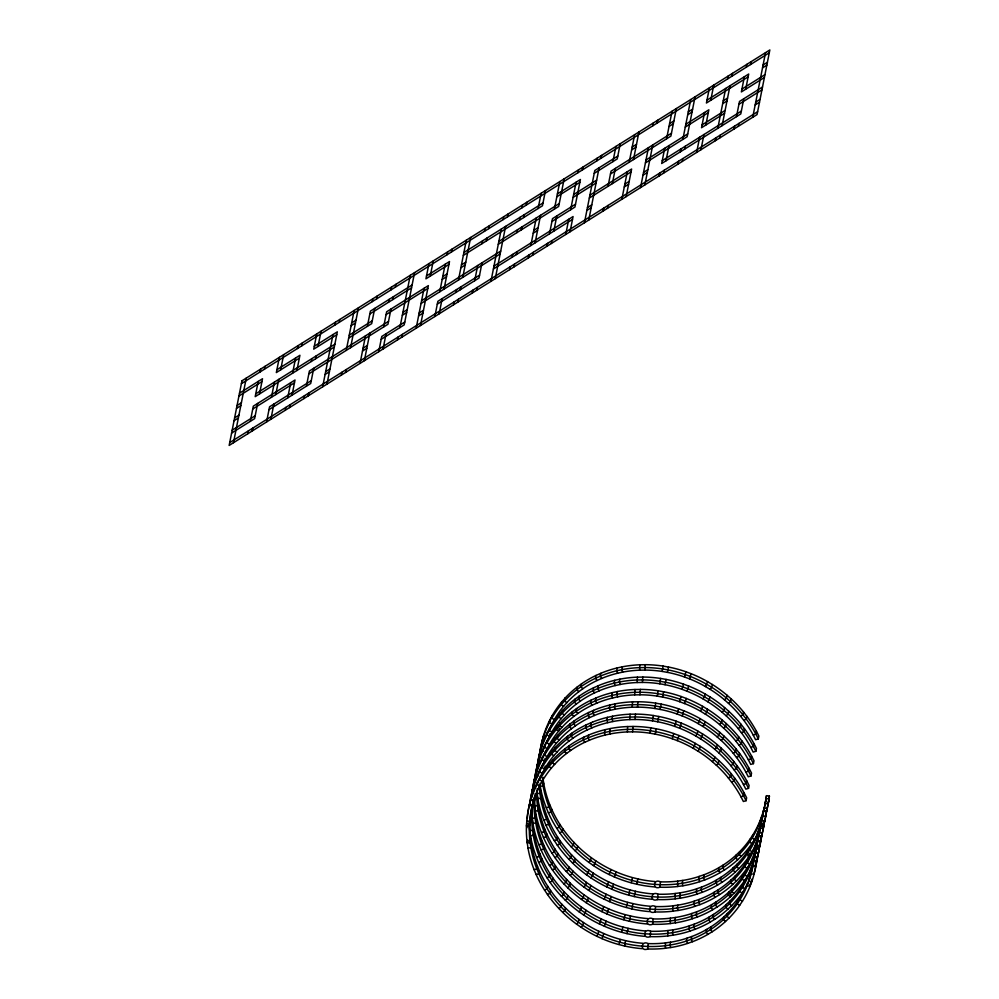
<?xml version="1.0" encoding="UTF-8"?>
<svg xmlns="http://www.w3.org/2000/svg" width="999" height="999" viewBox="0 0 999 999"><rect width="100%" height="100%" fill="white"/><g stroke="black" fill="none" stroke-linecap="round" stroke-linejoin="round"><path stroke-width="1.5" d="M751.985 881.118L749.587 887.412A129.383 110.077 11.2 0 1 742.494 901.11L738.611 906.867A121.628 103.484 11.2 0 1 729.145 918.006L725.087 921.877A114.848 97.715 11.2 0 1 712.499 931.567L706.605 935.126A108.816 92.582 11.2 0 1 692.519 941.707L685.277 944.167A105.357 89.635 11.2 0 1 671.49 947.414L664.385 948.388A104.545 88.948 11.2 0 1 647.727 948.988C639.76 952.172 641.071 939.759 648.214 943.605A101.661 86.488 11.2 0 0 664.422 943.031L671.303 942.082A102.435 87.15 11.2 0 0 684.715 938.935L691.758 936.525A105.919 90.122 11.2 0 0 705.469 930.131M747.102 885.102A129.383 110.077 11.2 0 1 744.942 888.76L741.058 894.505A121.628 103.484 11.2 0 1 731.593 905.656L727.534 909.527A114.848 97.715 11.2 0 1 714.947 919.217L709.053 922.776A108.816 92.582 11.2 0 1 694.967 929.345L687.712 931.817A105.357 89.635 11.2 0 1 673.938 935.052L666.832 936.038A104.545 88.948 11.2 0 1 650.174 936.625C642.207 939.822 643.506 927.409 650.661 931.255A101.661 86.488 11.2 0 0 666.87 930.668L673.751 929.719A102.435 87.15 11.2 0 0 687.15 926.585L694.205 924.175A105.919 90.122 11.2 0 0 707.916 917.781L713.636 914.322A111.938 95.242 11.2 0 0 725.911 904.869L729.869 901.098A118.694 100.986 11.2 0 0 739.098 890.221L742.894 884.615A126.486 107.617 11.2 0 0 749.824 871.215L752.172 865.072A133.292 113.399 11.2 0 0 755.968 850.137L756.693 845.092L759.615 845.491L758.878 850.636A136.351 116.009 11.2 0 1 755.694 863.785M749.55 872.751A129.383 110.077 11.2 0 1 747.377 876.41L743.506 882.154A121.628 103.484 11.2 0 1 734.04 893.293L729.982 897.177A114.848 97.715 11.2 0 1 717.394 906.855L711.5 910.426A108.816 92.582 11.2 0 1 697.414 916.995L690.159 919.467A105.357 89.635 11.2 0 1 676.385 922.701L669.28 923.675A104.545 88.948 11.2 0 1 652.622 924.275C644.655 927.459 645.953 915.059 653.109 918.905A101.661 86.488 11.2 0 0 669.318 918.318L676.198 917.369A102.435 87.15 11.2 0 0 689.597 914.222L696.653 911.825A105.919 90.122 11.2 0 0 710.351 905.419L716.083 901.96A111.938 95.242 11.2 0 0 728.358 892.519L732.317 888.735A118.694 100.986 11.2 0 0 741.545 877.871L745.329 872.264A126.486 107.617 11.2 0 0 752.272 858.865L754.62 852.721A133.292 113.399 11.2 0 0 758.416 837.786L759.14 832.729L762.062 833.141L761.325 838.273A136.351 116.009 11.2 0 1 758.79 849.287M699.1 899.475L698.538 902.322L699.862 904.644L692.607 907.117A105.357 89.635 11.2 0 1 678.821 910.351L671.728 911.325A104.545 88.948 11.2 0 1 655.069 911.925C647.102 915.109 648.401 902.709 655.556 906.543A101.661 86.488 11.2 0 0 671.753 905.968L678.646 905.019A102.435 87.15 11.2 0 0 692.045 901.872L699.1 899.475A105.919 90.122 11.2 0 0 712.799 893.069L718.531 889.61A111.938 95.242 11.2 0 0 730.806 880.169L734.764 876.385L734.203 879.232L730.244 883.016A111.938 95.242 11.2 0 1 717.969 892.469L712.237 895.928A105.919 90.122 11.2 0 1 698.538 902.322L691.483 904.719A102.435 87.15 11.2 0 1 678.084 907.866L671.191 908.815A101.661 86.488 11.2 0 1 654.982 909.402L647.764 908.928A103.821 88.337 11.2 0 1 632.417 906.468L626.71 905.044A108.167 92.033 11.2 0 1 610.839 899.475L604.27 896.453A114.947 97.802 11.2 0 1 590.172 888.286L585.739 885.176A121.965 103.771 11.2 0 1 572.839 874.35L567.794 869.217A129.52 110.202 11.2 0 1 557.317 856.255L553.421 850.336A135.502 115.297 11.2 0 1 546.216 836.725L544.043 831.505A138.786 118.082 11.2 0 1 538.386 811.65L537.362 804.907A138.599 117.919 11.2 0 1 536.65 791.445M748.388 857.442A121.628 103.484 11.2 0 1 738.923 868.593L734.877 872.464A114.848 97.715 11.2 0 1 722.289 882.154L716.395 885.713A108.816 92.582 11.2 0 1 702.309 892.294L695.054 894.754A105.357 89.635 11.2 0 1 681.268 898.001L674.175 898.975A104.545 88.948 11.2 0 1 657.517 899.575C649.55 902.759 650.849 890.359 657.991 894.192A101.661 86.488 11.2 0 0 674.2 893.618L681.093 892.669A102.435 87.15 11.2 0 0 694.492 889.522L701.548 887.112A105.919 90.122 11.2 0 0 715.247 880.718L720.978 877.259A111.938 95.242 11.2 0 0 733.254 867.819M757.966 833.728A129.383 110.077 11.2 0 1 754.72 839.347L750.836 845.092A121.628 103.484 11.2 0 1 741.37 856.243L737.312 860.114A114.848 97.715 11.2 0 1 724.737 869.804L718.83 873.363A108.816 92.582 11.2 0 1 704.757 879.932L697.502 882.404A105.357 89.635 11.2 0 1 683.716 885.638L676.623 886.625A104.545 88.948 11.2 0 1 659.964 887.212C651.997 890.409 653.296 877.996 660.439 881.842A101.661 86.488 11.2 0 0 676.648 881.255L683.541 880.306A102.435 87.15 11.2 0 0 696.94 877.172L703.995 874.762A105.919 90.122 11.2 0 0 717.694 868.368L723.426 864.909A111.938 95.242 11.2 0 0 735.701 855.456L739.647 851.685A118.694 100.986 11.2 0 0 748.888 840.808L752.672 835.201A126.486 107.617 11.2 0 0 759.615 821.802L761.95 815.659A133.292 113.399 11.2 0 0 765.746 800.723L766.483 795.679L769.405 796.078L768.656 801.223A136.351 116.009 11.2 0 1 766.133 812.224M753.895 873.988A136.351 116.009 11.2 0 0 756.43 862.986L757.167 857.841L754.257 857.442L752.959 865.346A133.292 113.399 11.2 0 1 749.163 880.269L746.815 886.425A126.486 107.617 11.2 0 1 739.884 899.824L736.101 905.431A118.694 100.986 11.2 0 1 726.86 916.295L722.901 920.079A111.938 95.242 11.2 0 1 710.639 929.52L704.907 932.979A105.919 90.122 11.2 0 1 691.196 939.385L684.14 941.782A102.435 87.15 11.2 0 1 670.741 944.929L663.86 945.878A101.661 86.488 11.2 0 1 647.652 946.453L640.434 945.991A103.821 88.337 11.2 0 1 625.074 943.531L619.368 942.094A108.167 92.033 11.2 0 1 603.508 936.538L596.94 933.503A114.947 97.802 11.2 0 1 582.842 925.336L578.396 922.239A121.965 103.771 11.2 0 1 565.496 911.413L560.451 906.28A129.52 110.202 11.2 0 1 549.974 893.318L546.078 887.399A135.502 115.297 11.2 0 1 538.873 873.775L536.7 868.568A138.786 118.082 11.2 0 1 531.043 848.7L530.032 841.97A138.599 117.919 11.2 0 1 529.37 826.26L529.832 819.605A134.952 114.823 11.2 0 1 532.392 805.231L533.841 800.174A129.408 110.102 11.2 0 1 539.622 785.976L542.782 780.231A121.841 103.659 11.2 0 1 551.386 768.056L556.043 762.861A114.111 97.09 11.2 0 1 566.583 753.433L571.203 750.074A108.079 91.945 11.2 0 1 584.765 742.282L590.971 739.572A103.434 87.999 11.2 0 1 605.357 734.989L610.676 733.84A101.648 86.488 11.2 0 1 626.81 731.955L633.841 731.842A102.61 87.3 11.2 0 1 649.962 733.191L657.354 734.552A106.493 90.597 11.2 0 1 672.227 738.736L677.959 740.896A112.05 95.342 11.2 0 1 693.144 748.251L699.337 752.01A119.58 101.748 11.2 0 1 712.237 761.588L716.445 765.296A126.611 107.717 11.2 0 1 727.946 777.472L732.329 783.104A133.379 113.486 11.2 0 1 740.996 796.827L743.381 801.498L746.091 800.686L746.653 797.826L744.205 793.019A136.276 115.946 11.2 0 0 735.351 779.008L730.868 773.238A129.608 110.277 11.2 0 0 719.08 760.776L714.784 756.98A122.49 104.221 11.2 0 0 701.573 747.177L695.204 743.318A114.947 97.802 11.2 0 0 679.632 735.764L673.751 733.553A109.428 93.094 11.2 0 0 658.453 729.245L650.849 727.846A105.494 89.76 11.2 0 0 634.278 726.473L627.022 726.573A104.608 89.011 11.2 0 0 610.426 728.521L604.969 729.707A106.344 90.484 11.2 0 0 590.159 734.415L583.791 737.2A111.026 94.455 11.2 0 0 569.867 745.204L565.122 748.651A117.058 99.588 11.2 0 0 554.308 758.328L549.525 763.661A124.738 106.131 11.2 0 0 540.721 776.123L537.474 782.017A132.343 112.6 11.2 0 0 531.58 796.528L529.532 804.545A137.862 117.295 11.2 0 0 526.91 819.23L526.436 826.036A141.546 120.429 11.2 0 0 527.11 842.07L528.146 848.95A141.746 120.604 11.2 0 0 533.928 869.242L536.151 874.562A138.424 117.77 11.2 0 0 543.506 888.473L547.489 894.53A132.467 112.712 11.2 0 0 558.204 907.791L563.374 913.036A124.875 106.244 11.2 0 0 576.573 924.125L581.131 927.309L582.842 925.336L583.404 922.489L578.958 919.38A121.965 103.771 11.2 0 1 566.071 908.553L561.026 903.433A129.52 110.202 11.2 0 1 550.549 890.471L546.64 884.54A135.502 115.297 11.2 0 1 539.435 870.928L537.262 865.721A138.786 118.082 11.2 0 1 531.618 845.853L530.594 839.123A138.599 117.919 11.2 0 1 529.932 823.413L530.394 816.745A134.952 114.823 11.2 0 1 532.954 802.384L533.766 799.425M560.651 895.429L565.821 900.686A124.875 106.244 11.2 0 0 579.02 911.775L583.578 914.959A117.845 100.262 11.2 0 0 598.039 923.326L604.795 926.435A111.089 94.518 11.2 0 0 621.078 932.154L626.947 933.615L627.522 931.18L621.815 929.744A108.167 92.033 11.2 0 1 605.943 924.187L599.375 921.153A114.947 97.802 11.2 0 1 585.289 912.986L580.844 909.877A121.965 103.771 11.2 0 1 567.944 899.05L562.899 893.93A129.52 110.202 11.2 0 1 552.422 880.968L548.526 875.037A135.502 115.297 11.2 0 1 541.321 861.425L539.148 856.218A138.786 118.082 11.2 0 1 533.491 836.35L532.479 829.62A138.599 117.919 11.2 0 1 531.818 813.91L532.28 807.242A134.952 114.823 11.2 0 1 532.829 802.846M645.379 930.956L643.443 930.793A103.821 88.337 11.2 0 1 628.084 928.321L622.377 926.897A108.167 92.033 11.2 0 1 606.518 921.328L599.949 918.306A114.947 97.802 11.2 0 1 585.851 910.139L581.406 907.03A121.965 103.771 11.2 0 1 568.506 896.203L563.473 891.083A129.52 110.202 11.2 0 1 552.996 878.121L549.088 872.189A135.502 115.297 11.2 0 1 541.883 858.578L539.71 853.371A138.786 118.082 11.2 0 1 534.053 833.503L533.041 826.772A138.599 117.919 11.2 0 1 532.38 811.063L532.842 804.395A134.952 114.823 11.2 0 1 533.391 799.999M758.428 837.637L757.866 840.496A133.292 113.399 11.2 0 1 754.058 855.569L751.71 861.712A126.486 107.617 11.2 0 1 744.767 875.112L740.983 880.718A118.694 100.986 11.2 0 1 731.755 891.595L727.796 895.379A111.938 95.242 11.2 0 1 715.521 904.819L709.789 908.278A105.919 90.122 11.2 0 1 696.091 914.672L689.035 917.082A102.435 87.15 11.2 0 1 675.636 920.229L668.743 921.165A101.661 86.488 11.2 0 1 652.534 921.752L645.317 921.29A103.821 88.337 11.2 0 1 629.969 918.83L624.263 917.394A108.167 92.033 11.2 0 1 608.391 911.825L601.823 908.803A114.947 97.802 11.2 0 1 587.724 900.636L583.291 897.527A121.965 103.771 11.2 0 1 570.392 886.7L565.347 881.58A129.52 110.202 11.2 0 1 554.87 868.618L550.973 862.686A135.502 115.297 11.2 0 1 543.768 849.075L541.595 843.868A138.786 118.082 11.2 0 1 535.939 824L534.915 817.269A138.599 117.919 11.2 0 1 534.265 801.56L534.565 796.578M647.827 918.593L645.891 918.431A103.821 88.337 11.2 0 1 630.531 915.971L624.825 914.547A108.167 92.033 11.2 0 1 608.965 908.978L602.385 905.956A114.947 97.802 11.2 0 1 588.299 897.776L583.853 894.679A121.965 103.771 11.2 0 1 570.953 883.853L565.909 878.72A129.52 110.202 11.2 0 1 555.432 865.758L551.535 859.839A135.502 115.297 11.2 0 1 544.33 846.228L542.157 841.008A138.786 118.082 11.2 0 1 536.5 821.141L535.489 814.41A138.599 117.919 11.2 0 1 534.827 798.713L535.139 793.73M538.773 761.987L538.985 759.165M529.92 804.02L529.707 806.28M531.805 794.517L531.593 796.777M534.815 779.32L534.602 781.568M527.272 818.631L527.472 816.37A137.862 117.295 11.2 0 1 530.094 801.697M539.497 756.867L539.697 754.607A137.862 117.295 11.2 0 1 539.959 752.359M754.257 857.442L753.87 860.314M756.693 845.092L755.406 852.996A133.292 113.399 11.2 0 1 751.61 867.919L749.262 874.063A126.486 107.617 11.2 0 1 742.332 887.474L738.536 893.081A118.694 100.986 11.2 0 1 729.307 903.945L725.349 907.729A111.938 95.242 11.2 0 1 713.074 917.169L707.342 920.628A105.919 90.122 11.2 0 1 693.643 927.022L686.588 929.432A102.435 87.15 11.2 0 1 673.189 932.579L666.296 933.528A101.661 86.488 11.2 0 1 650.099 934.102L642.869 933.64A103.821 88.337 11.2 0 1 627.522 931.18M759.14 832.729L757.866 840.496L760.776 840.958L761.338 838.111M757.167 857.841L755.868 865.833A136.351 116.009 11.2 0 1 751.985 881.118M761.837 834.764A136.351 116.009 11.2 0 0 763.76 825.923L764.51 820.791L761.588 820.379L760.289 828.283A133.292 113.399 11.2 0 1 756.493 843.218L754.158 849.362A126.486 107.617 11.2 0 1 747.215 862.761L743.431 868.368A118.694 100.986 11.2 0 1 734.203 879.245L736.475 880.943A121.628 103.484 11.2 0 0 745.941 869.804L749.824 864.048A129.383 110.077 11.2 0 0 751.997 860.389M761.588 820.379L760.863 825.436M763.686 824.575A136.351 116.009 11.2 0 0 766.208 813.573L766.957 808.428L764.035 808.029L762.736 815.933A133.292 113.399 11.2 0 1 761.9 820.266M759.615 845.491L758.316 853.483A136.351 116.009 11.2 0 1 755.781 864.485M764.035 808.029L763.298 813.086A133.292 113.399 11.2 0 1 759.515 828.009L757.167 834.153A126.486 107.617 11.2 0 1 750.224 847.564L746.44 853.158A118.694 100.986 11.2 0 1 737.212 864.035L733.254 867.819M762.062 833.141L760.751 841.133A136.351 116.009 11.2 0 1 758.828 849.974M766.483 795.679L765.184 803.583A133.292 113.399 11.2 0 1 761.388 818.506L759.053 824.65A126.486 107.617 11.2 0 1 752.11 838.061L748.326 843.668A118.694 100.986 11.2 0 1 739.085 854.532L735.139 858.316A111.938 95.242 11.2 0 1 722.864 867.756L717.132 871.215A105.919 90.122 11.2 0 1 703.421 877.621L696.378 880.019A102.435 87.15 11.2 0 1 682.966 883.166L676.086 884.115A101.661 86.488 11.2 0 1 659.877 884.689L652.659 884.227A103.821 88.337 11.2 0 1 637.3 881.767L631.593 880.331A108.167 92.033 11.2 0 1 615.734 874.774L609.165 871.74A114.947 97.802 11.2 0 1 595.067 863.573L590.621 860.464A121.965 103.771 11.2 0 1 577.734 849.637L572.689 844.517A129.52 110.202 11.2 0 1 562.212 831.555L558.304 825.624A135.502 115.297 11.2 0 1 551.111 812.012L548.926 806.805A138.786 118.082 11.2 0 1 543.281 786.937L542.257 780.207M764.51 820.791L763.199 828.77A136.351 116.009 11.2 0 1 760.676 839.784M766.957 808.428L765.646 816.42A136.351 116.009 11.2 0 1 763.111 827.434M769.405 796.078L768.094 804.07A136.351 116.009 11.2 0 1 766.171 812.911M649.962 733.191L650.849 727.846M653.296 715.496A105.494 89.76 11.2 0 0 636.725 714.11L629.47 714.223A104.608 89.011 11.2 0 0 612.874 716.171L607.417 717.357L606.843 720.204L607.804 722.639L613.124 721.49A101.648 86.488 11.2 0 1 629.258 719.605L636.288 719.492A102.61 87.3 11.2 0 1 652.409 720.841L653.296 715.496L660.901 716.895A109.428 93.094 11.2 0 1 676.198 721.191L682.08 723.413A114.947 97.802 11.2 0 1 697.652 730.968L704.008 734.827A122.49 104.221 11.2 0 1 717.232 744.63L721.528 748.426A129.608 110.277 11.2 0 1 733.303 760.876L737.799 766.658A136.276 115.946 11.2 0 1 746.653 780.669L749.1 785.476L748.538 788.323L745.828 789.148L743.443 784.477A133.379 113.486 11.2 0 0 734.777 770.753L730.394 765.122A126.611 107.717 11.2 0 0 718.893 752.946M654.857 708.491L655.744 703.146L663.348 704.545A109.428 93.094 11.2 0 1 678.646 708.84L684.527 711.063A114.947 97.802 11.2 0 1 700.099 718.606L706.455 722.477A122.49 104.221 11.2 0 1 719.667 732.267L723.975 736.063A129.608 110.277 11.2 0 1 735.751 748.526L740.247 754.295A136.276 115.946 11.2 0 1 749.088 768.318L751.548 773.126L750.986 775.973L748.263 776.785L745.891 772.115A133.379 113.486 11.2 0 0 737.225 758.403L732.841 752.759A126.611 107.717 11.2 0 0 721.34 740.596L717.12 736.875A119.58 101.748 11.2 0 0 704.233 727.309L698.039 723.551A112.05 95.342 11.2 0 0 682.854 716.183L677.122 714.023A106.493 90.597 11.2 0 0 662.25 709.839L654.857 708.491A102.61 87.3 11.2 0 0 638.736 707.142L631.693 707.242A101.648 86.488 11.2 0 0 615.571 709.128L610.252 710.289A103.434 87.999 11.2 0 0 595.854 714.872L589.66 717.582A108.079 91.945 11.2 0 0 576.098 725.361L571.478 728.721A114.111 97.09 11.2 0 0 560.938 738.161L556.281 743.356A121.841 103.659 11.2 0 0 547.677 755.519L544.517 761.275A129.408 110.102 11.2 0 0 541.758 767.232M657.305 696.128L658.191 690.796L665.796 692.182A109.428 93.094 11.2 0 1 681.093 696.49L686.975 698.713A114.947 97.802 11.2 0 1 702.547 706.256L708.903 710.114A122.49 104.221 11.2 0 1 722.115 719.917L726.423 723.713A129.608 110.277 11.2 0 1 738.199 736.176L742.694 741.945A136.276 115.946 11.2 0 1 751.535 755.956L753.995 760.763L753.433 763.623L750.711 764.435L748.338 759.764A133.379 113.486 11.2 0 0 739.672 746.041L735.289 740.409A126.611 107.717 11.2 0 0 723.788 728.234L719.567 724.525A119.58 101.748 11.2 0 0 706.668 714.959L700.486 711.188A112.05 95.342 11.2 0 0 685.302 703.833L679.57 701.673A106.493 90.597 11.2 0 0 664.685 697.489L657.305 696.128A102.61 87.3 11.2 0 0 641.171 694.792L634.14 694.892A101.648 86.488 11.2 0 0 618.019 696.778L612.699 697.926A103.434 87.999 11.2 0 0 598.301 702.522L592.095 705.219A108.079 91.945 11.2 0 0 578.546 713.011L573.926 716.37A114.111 97.09 11.2 0 0 563.386 725.811L558.728 731.006A121.841 103.659 11.2 0 0 550.124 743.169L546.965 748.925A129.408 110.102 11.2 0 0 544.205 754.882M546.653 742.519A129.408 110.102 11.2 0 1 549.4 736.563L552.559 730.818A121.841 103.659 11.2 0 1 561.163 718.643L565.821 713.448A114.111 97.09 11.2 0 1 576.373 704.02L580.993 700.661A108.079 91.945 11.2 0 1 594.542 692.869L600.749 690.159A103.434 87.999 11.2 0 1 615.147 685.576L620.454 684.427A101.648 86.488 11.2 0 1 636.588 682.542L643.618 682.429A102.61 87.3 11.2 0 1 659.752 683.778L660.639 678.433L668.244 679.832A109.428 93.094 11.2 0 1 683.528 684.14L689.422 686.35A114.947 97.802 11.2 0 1 704.994 693.905L711.35 697.764A122.49 104.221 11.2 0 1 724.562 707.567L728.858 711.363A129.608 110.277 11.2 0 1 740.646 723.825L745.129 729.595A136.276 115.946 11.2 0 1 753.983 743.606L756.443 748.413L755.868 751.273L753.159 752.085L750.786 747.414A133.379 113.486 11.2 0 0 742.12 733.691L737.737 728.059A126.611 107.717 11.2 0 0 726.223 715.883M662.187 671.428L663.074 666.083L670.691 667.482A109.428 93.094 11.2 0 1 685.976 671.778L691.87 674A114.947 97.802 11.2 0 1 707.429 681.555L713.798 685.414A122.49 104.221 11.2 0 1 727.01 695.217L731.305 699.013A129.608 110.277 11.2 0 1 743.094 711.463L747.577 717.245A136.276 115.946 11.2 0 1 756.43 731.256L758.878 736.063L758.316 738.91L755.606 739.735L753.221 735.064A133.379 113.486 11.2 0 0 744.567 721.34L740.184 715.709A126.611 107.717 11.2 0 0 728.671 703.533L724.462 699.812A119.58 101.748 11.2 0 0 711.563 690.247L705.369 686.488A112.05 95.342 11.2 0 0 690.197 679.12L684.452 676.972A106.493 90.597 11.2 0 0 669.58 672.777L662.187 671.428A102.61 87.3 11.2 0 0 646.066 670.079L639.035 670.192A101.648 86.488 11.2 0 0 622.901 672.077L617.594 673.226A103.434 87.999 11.2 0 0 603.196 677.809L596.99 680.519A108.079 91.945 11.2 0 0 583.441 688.311L578.821 691.658A114.111 97.09 11.2 0 0 568.281 701.098L563.611 706.293A121.841 103.659 11.2 0 0 555.007 718.468L551.848 724.213A129.408 110.102 11.2 0 0 548.276 732.205M233.466 442.719L246.266 378.109M247.852 433.703L248.414 430.856M250.299 421.353L253.309 406.156L295.017 380.007L292.008 395.217M258.204 381.443L255.195 396.653L334.303 347.065M260.077 371.94L260.652 369.093M252.173 431.006L252.735 428.159M257.63 403.446L254.62 418.656L231.593 433.079M259.503 393.943L262.512 378.746L239.498 393.169M264.398 369.243L264.96 366.383M266.558 421.99L269.568 406.78L311.276 380.644M271.441 397.277L274.45 382.08M279.345 357.367L276.336 372.577L299.35 358.154M270.866 419.28L273.876 404.083M275.761 394.58L278.771 379.37M280.657 369.867L283.666 354.67M285.252 410.264L285.814 407.417M287.7 397.914L290.709 382.717M292.595 373.214L295.604 358.004M297.477 348.501L298.052 345.654M289.573 407.567L290.135 404.707M296.903 370.504L299.912 355.294L276.898 369.73M301.798 345.804L302.36 342.944M303.946 398.551L304.52 395.704M306.393 386.201L309.403 370.991L388.524 321.403M311.288 361.488L311.85 358.641M316.745 333.928L313.736 349.138L336.75 334.715M308.266 395.841L308.828 392.994M313.723 368.281L310.714 383.491L268.993 409.64M315.609 358.778L316.171 355.931M318.044 346.428L321.066 331.231M322.652 386.825L333.004 334.565M334.877 325.062L335.439 322.215M326.96 384.128L337.312 331.855L314.298 346.291M339.198 322.352L339.76 319.505M341.346 375.112L341.92 372.252M346.241 350.399L354.146 310.489M345.666 372.402L346.228 369.555M350.562 347.702L358.454 307.792M360.052 363.386L365.509 335.826M367.382 326.323L370.392 311.126L412.112 284.977M372.277 301.623L372.839 298.776M364.36 360.689L369.817 333.129M374.712 308.416L371.703 323.626L348.688 338.049M376.598 298.913L377.16 296.066M378.746 351.673L381.755 336.463L404.77 322.04M383.641 326.96L386.65 311.763L428.371 285.614L420.467 325.524M388.536 302.26L389.098 299.4M390.984 289.897L391.546 287.05M383.067 348.963L386.076 333.766M390.971 309.053L387.962 324.263L308.841 373.838M392.844 299.55L393.406 296.703M395.292 287.2L395.854 284.353M397.452 339.947L398.014 337.1M399.9 327.597L410.239 275.337M401.76 337.25L402.322 334.39M414.56 272.627L404.208 324.887L381.193 339.31M416.146 328.234L424.051 288.324M428.946 263.611L425.936 278.821L448.951 264.398M430.244 276.111L433.254 260.914M434.852 316.508L437.862 301.311L479.57 275.162M439.735 291.808L445.192 264.248M447.077 254.745L447.639 251.898M439.16 313.811L442.17 298.601M444.056 289.098L449.513 261.538L426.498 275.961M451.398 252.035L451.96 249.188M453.546 304.795L454.108 301.935M455.994 292.432L456.555 289.585M458.441 280.082L466.346 240.172M457.867 302.085L458.429 299.238M460.302 289.735L460.876 286.875M462.749 277.372L470.654 237.462M472.24 293.069L472.814 290.222M474.687 280.719L477.697 265.509M482.03 243.656L482.592 240.809M484.478 231.306L485.039 228.459M476.56 290.359L477.122 287.512M482.017 262.812L479.008 278.009L437.287 304.158M486.351 240.946L486.913 238.099M488.786 228.596L489.36 225.749M490.946 281.356L501.298 229.083M503.171 219.58L503.746 216.733M495.254 278.646L505.606 226.386M507.492 216.883L508.054 214.023M509.64 269.63L510.214 266.783M512.087 257.28L512.649 254.42M516.982 232.567L517.544 229.72M519.43 220.217L519.992 217.37M521.878 207.867L522.44 205.007M513.961 266.92L514.522 264.073M516.408 254.57L516.97 251.723M521.303 229.87L521.865 227.01M523.738 217.507L524.313 214.66M526.186 205.157L526.76 202.31M528.346 257.904L528.908 255.057M530.794 245.554L536.251 217.994M538.124 208.491L541.133 193.294M532.654 255.207L533.229 252.36M535.102 242.857L540.559 215.297M545.454 190.584L542.445 205.794L463.336 255.382M547.04 246.191L547.602 243.344M549.487 233.841L552.497 218.631L575.511 204.208M554.383 209.128L559.84 181.568M551.361 243.481L551.923 240.634M553.808 231.131L556.818 215.934M564.148 178.871L558.691 206.431L498.289 244.293M565.746 234.465L568.756 219.268M570.629 209.765L576.086 182.205M577.971 172.702L578.533 169.855M570.054 231.768L573.064 216.558L493.956 266.146M582.292 170.005L582.854 167.145M584.44 222.752L594.792 170.492L617.807 156.056M596.678 160.989L597.24 158.129M588.761 220.042L599.1 167.782M600.986 158.279L601.548 155.432M603.146 211.026L603.708 208.179M608.029 186.326L611.038 171.116L671.453 133.254M612.924 161.613L615.933 146.416M607.454 208.329L608.016 205.469M612.35 183.616L615.359 168.419M620.254 143.706L617.245 158.916L594.23 173.339M621.84 199.313L627.297 171.753M629.183 162.25L634.64 134.69M626.161 196.603L631.618 169.043L589.897 195.192M633.491 159.54L638.948 131.993M640.546 187.587L648.438 147.677M652.772 125.824L653.334 122.977M644.855 184.89L652.759 144.98M657.08 123.114L657.654 120.267M529.358 806.867A137.862 117.295 11.2 0 1 531.967 792.195L534.015 784.165A132.343 112.6 11.2 0 1 539.922 769.655L543.156 763.76A124.738 106.131 11.2 0 1 551.96 751.31L556.743 745.978A117.058 99.588 11.2 0 1 567.569 736.288L572.315 732.854A111.026 94.455 11.2 0 1 586.238 724.849L592.607 722.065M532.055 792.269A137.862 117.295 11.2 0 1 534.415 779.832L536.463 771.815A132.343 112.6 11.2 0 1 542.37 757.304L545.604 751.41A124.738 106.131 11.2 0 1 554.408 738.96L559.19 733.628A117.058 99.588 11.2 0 1 570.004 723.938L574.75 720.491A111.026 94.455 11.2 0 1 588.673 712.499L595.054 709.715A106.344 90.484 11.2 0 1 609.852 704.994M534.253 782.167A137.862 117.295 11.2 0 1 536.863 767.482L538.911 759.465A132.343 112.6 11.2 0 1 544.817 744.954L548.051 739.06A124.738 106.131 11.2 0 1 556.855 726.598L561.638 721.278A117.058 99.588 11.2 0 1 572.452 711.588L577.197 708.141A111.026 94.455 11.2 0 1 591.121 700.137L597.502 697.352A106.344 90.484 11.2 0 1 612.3 692.644L617.757 691.458A104.608 89.011 11.2 0 1 634.365 689.522L641.608 689.41A105.494 89.76 11.2 0 1 658.191 690.796M537.262 765.309A137.862 117.295 11.2 0 1 539.31 755.132L541.358 747.115A132.343 112.6 11.2 0 1 547.265 732.592L550.499 726.71A124.738 106.131 11.2 0 1 559.303 714.248L564.085 708.915A117.058 99.588 11.2 0 1 574.9 699.238L579.645 695.791A111.026 94.455 11.2 0 1 593.568 687.787L599.949 685.002A106.344 90.484 11.2 0 1 614.747 680.294L620.204 679.108A104.608 89.011 11.2 0 1 636.813 677.16L644.055 677.06A105.494 89.76 11.2 0 1 660.639 678.446M539.398 755.207A137.862 117.295 11.2 0 1 541.758 742.781L543.806 734.752A132.343 112.6 11.2 0 1 549.712 720.242L552.947 714.347A124.738 106.131 11.2 0 1 561.75 701.897L566.533 696.565A117.058 99.588 11.2 0 1 577.347 686.887L582.092 683.441A111.026 94.455 11.2 0 1 596.016 675.436L602.397 672.652A106.344 90.484 11.2 0 1 617.195 667.931L622.652 666.758A104.608 89.011 11.2 0 1 639.248 664.81L646.503 664.697A105.494 89.76 11.2 0 1 663.074 666.083M531.468 796.877L529.532 804.545L532.392 805.231L532.954 802.384M531.967 792.195L533.916 784.515M536.363 772.165L534.415 779.832M536.863 767.482L538.811 759.814M541.246 747.464L539.31 755.132M541.758 742.781L543.693 735.102M537.1 768.668L536.538 771.515L536.688 769.817A137.862 117.295 11.2 0 1 536.95 767.557M527.01 823.176L526.436 826.036L529.37 826.26L529.932 823.413M530.244 818.431L529.682 821.29L526.748 820.928M532.13 808.928L532.692 806.081M537.699 781.568L536.913 784.864A132.343 112.6 11.2 0 0 531.006 799.375L533.753 800.499L534.403 797.314M540.147 769.218L539.36 772.514A132.343 112.6 11.2 0 0 533.454 787.025L533.354 787.374M542.594 756.867L541.808 760.152A132.343 112.6 11.2 0 0 535.901 774.675L538.636 775.786M545.042 744.517L544.255 747.801A132.343 112.6 11.2 0 0 538.349 762.312L538.236 762.662M547.489 732.155L546.703 735.451A132.343 112.6 11.2 0 0 540.796 749.962L543.531 751.086M549.937 719.804L549.15 723.101A132.343 112.6 11.2 0 0 543.244 737.612L543.131 737.961M531.818 813.91L532.38 811.063M534.265 801.56L534.827 798.713M540.097 777.185L537.137 784.427L539.835 785.564L540.184 783.129M542.544 764.822L539.585 772.065L542.282 773.214L545.229 767.881A121.841 103.659 11.2 0 1 553.833 755.706L558.491 750.511A114.111 97.09 11.2 0 1 569.03 741.071L573.651 737.724A108.079 91.945 11.2 0 1 587.212 729.932L593.406 727.222A103.434 87.999 11.2 0 1 607.804 722.639M544.992 752.472L542.032 759.715L544.73 760.863L545.079 758.416M547.44 740.122L544.48 747.364L547.165 748.501M549.887 727.771L546.928 735.014L549.612 736.151L549.974 733.716M552.335 715.409L549.363 722.652L552.06 723.8M659.24 175.874L659.802 173.014M664.697 148.314L661.688 163.511L740.796 113.936L743.805 98.726M666.583 138.811L672.04 111.251M545.192 766.071L544.617 768.918L541.982 767.682L542.594 766.62A124.738 106.131 11.2 0 1 551.398 754.158L556.181 748.825A117.058 99.588 11.2 0 1 566.995 739.148L571.74 735.701A111.026 94.455 11.2 0 1 585.664 727.697L592.045 724.912A106.344 90.484 11.2 0 1 606.843 720.204L612.3 719.018A104.608 89.011 11.2 0 1 628.908 717.07L636.151 716.97A105.494 89.76 11.2 0 1 652.734 718.356L660.339 719.742A109.428 93.094 11.2 0 1 675.636 724.05L681.518 726.261A114.947 97.802 11.2 0 1 697.09 733.815L703.446 737.674A122.49 104.221 11.2 0 1 716.658 747.477L720.966 751.273A129.608 110.277 11.2 0 1 732.742 763.736L737.237 769.505A136.276 115.946 11.2 0 1 746.078 783.516L748.538 788.323M530.694 839.947L530.132 842.794L527.222 842.919L527.784 840.072L527.971 841.52M533.141 827.597L532.579 830.444L529.67 830.569M535.589 815.234L535.027 818.094L532.105 818.218M538.036 802.884L537.474 805.731L534.552 805.868M540.484 790.534L539.922 793.381L537 793.506L537.937 799.537A141.746 120.604 11.2 0 0 543.706 819.829L545.929 825.149A138.424 117.77 11.2 0 0 553.284 839.06L557.28 845.117A132.467 112.712 11.2 0 0 567.994 858.378L573.164 863.623A124.875 106.244 11.2 0 0 586.363 874.712L590.921 877.896A117.845 100.262 11.2 0 0 605.369 886.263L612.125 889.385A111.089 94.518 11.2 0 0 628.421 895.092L634.278 896.565A106.743 90.822 11.2 0 0 650.074 899.088L652.047 899.262M663.561 173.164L664.123 170.317M665.996 160.814L669.018 145.604M676.348 108.554L670.891 136.101L610.476 173.976M531.443 844.917L530.881 847.776L527.984 847.989M533.891 832.567L533.329 835.414L530.432 835.639M536.338 820.216L535.776 823.064L532.879 823.288M538.786 807.866L538.224 810.713L535.327 810.938M541.233 795.504L540.671 798.363L537.762 798.576M543.681 783.154L543.119 786.001L540.209 786.225M549.525 763.661L548.963 766.52A124.738 106.131 11.2 0 0 540.159 778.97L539.535 780.032L542.182 781.268M551.972 751.31L551.411 754.158L553.833 755.706M554.42 738.96L553.846 741.807A124.738 106.131 11.2 0 0 545.042 754.27L544.43 755.319L547.065 756.568M556.855 726.61L556.293 729.457A124.738 106.131 11.2 0 0 547.489 741.907L546.878 742.969L549.512 744.205M559.303 714.248L558.741 717.107A124.738 106.131 11.2 0 0 549.937 729.557L549.313 730.619L551.96 731.855M561.75 701.897L561.188 704.745A124.738 106.131 11.2 0 0 552.385 717.207L551.76 718.269L554.408 719.505M552.784 759.939L552.222 762.786L548.963 766.52L551.386 768.069M555.232 747.577L554.67 750.436L557.067 752.022M559.29 728.159L558.728 731.006L556.293 729.457L559.565 725.724L560.127 722.876M562.574 710.526L562.012 713.373L558.741 717.107L561.163 718.656M565.022 698.164L564.46 701.023L561.188 704.745L563.611 706.293M554.62 764.372L552.222 762.786L552.897 759.827M554.782 750.324L555.344 747.477M559.515 739.672C554.969 740.209 559.253 730.968 557.117 738.074L553.846 741.807L556.281 743.356M561.962 727.322L559.565 725.724L560.239 722.776M564.41 714.959L562.012 713.373L562.674 710.414M566.858 702.609L564.46 701.023L565.122 698.064M537.425 866.133L536.863 868.98L534.103 869.667M539.872 853.77L539.31 856.63L536.376 856.892A141.746 120.604 11.2 0 1 530.594 836.6L530.194 834.302M542.32 841.42L541.758 844.267L538.811 844.53A141.746 120.604 11.2 0 1 533.041 824.237L532.005 817.369M537.225 788.586A138.599 117.919 11.2 0 0 537.937 802.06L538.948 808.79A138.786 118.082 11.2 0 0 544.605 828.658L544.205 831.917L541.258 832.179A141.746 120.604 11.2 0 1 535.489 811.887L534.453 805.019A141.546 120.429 11.2 0 1 534.003 800.424M539.947 785.214A138.599 117.919 11.2 0 0 540.372 789.709L541.396 796.44A138.786 118.082 11.2 0 0 547.052 816.308L546.653 819.567L548.663 824.375A135.502 115.297 11.2 0 0 555.856 837.986L559.765 843.905A129.52 110.202 11.2 0 0 570.242 856.867L575.287 862M542.932 778.184L543.843 784.09A138.786 118.082 11.2 0 0 549.487 803.958L549.1 807.217L546.153 807.479A141.746 120.604 11.2 0 1 540.384 787.187L539.984 784.889M677.934 164.148L678.508 161.301M680.381 151.798L680.956 148.951M682.829 139.448L690.734 99.538M539.435 870.928L538.873 873.775L536.151 874.562M541.883 858.578L541.321 861.425L538.586 862.212L536.55 857.317M544.33 846.228L543.768 849.075L541.033 849.849L538.985 844.967M544.767 829.07L546.778 833.865L546.216 836.725L543.481 837.499L541.433 832.617M547.215 816.72L549.225 821.515L548.663 824.375L545.929 825.149M549.662 804.357L551.673 809.165L551.098 812.012L548.376 812.799L546.328 807.904M565.122 748.651L564.56 751.498A117.058 99.588 11.2 0 0 553.746 761.188L552.335 762.687M567.569 736.3L567.007 739.148L569.03 741.071M570.017 723.938L569.442 726.797A117.058 99.588 11.2 0 0 558.628 736.475L557.217 737.974M572.464 711.588L571.89 714.435A117.058 99.588 11.2 0 0 561.076 724.125L559.665 725.624M574.9 699.238L574.338 702.085A117.058 99.588 11.2 0 0 563.523 711.775L562.112 713.274M577.347 686.887L576.785 689.735A117.058 99.588 11.2 0 0 565.971 699.425L564.56 700.911M682.255 161.451L682.816 158.591M684.702 149.088L685.264 146.241M695.054 96.828L687.15 136.738L645.429 162.887M569.23 745.654L568.656 748.501L570.591 750.499M571.665 733.291L571.103 736.151L573.039 738.149M574.113 720.941L573.551 723.8L575.486 725.798M576.56 708.591L575.998 711.438L577.934 713.436M579.008 696.241L578.446 699.088L580.382 701.086M581.455 683.89L580.894 686.738L582.829 688.736M547.639 886.138L547.077 888.985L544.517 890.084M550.087 873.775L549.525 876.635L546.965 877.721L545.953 876.123A138.424 117.77 11.2 0 1 538.598 862.212M552.534 861.425L551.972 864.272L549.413 865.371L548.401 863.76A138.424 117.77 11.2 0 1 541.033 849.849M546.778 833.865A135.502 115.297 11.2 0 0 553.983 847.489L554.982 849.075L554.42 851.922L551.86 853.021L550.836 851.41A138.424 117.77 11.2 0 1 543.481 837.499M549.225 821.515A135.502 115.297 11.2 0 0 556.418 835.127L557.43 836.725L556.868 839.572L554.308 840.671M551.673 809.165A135.502 115.297 11.2 0 0 558.866 822.776L559.877 824.362L559.315 827.222L556.743 828.308L555.731 826.71A138.424 117.77 11.2 0 1 548.376 812.799M696.64 152.435L699.65 137.225M704.545 112.525L701.535 127.722L724.55 113.299M709.427 87.812L706.418 103.022L748.139 76.873M550.536 890.471L549.974 893.318L547.489 894.53M552.984 878.121L552.422 880.968L549.937 882.179L546.965 877.721M555.432 865.771L554.87 868.618L552.385 869.817L549.413 865.371M554.982 849.075L557.879 853.408L557.317 856.268L554.832 857.467L551.86 853.021M557.43 836.725L560.327 841.058L559.765 843.905L557.28 845.117M559.877 824.362L562.774 828.708L562.212 831.555L559.715 832.766L556.743 828.308M583.791 737.2L583.229 740.059L584.765 742.282M586.238 724.849L585.676 727.697L587.212 729.932M588.686 712.499L588.111 715.346L589.66 717.582M591.121 700.149L590.559 702.996L592.095 705.219M593.568 687.787L593.006 690.646L594.542 692.869M596.016 675.436L595.454 678.284L596.99 680.519M700.948 149.725L703.97 134.528M705.843 125.025L708.853 109.815L685.838 124.238M710.739 100.312L713.748 85.115M588.611 735.064L588.036 737.911L589.435 740.209M591.058 722.702L590.484 725.561L591.883 727.846M593.493 710.351L592.931 713.199L594.33 715.496M595.941 698.001L595.379 700.848L596.778 703.146M598.389 685.651L597.827 688.498L599.225 690.796M600.836 673.289L600.274 676.148L601.66 678.433M561.688 904.132L561.113 906.98L558.891 908.503M564.123 891.782L563.561 894.629L561.338 896.153M566.57 879.42L566.008 882.279L563.786 883.79L563.099 883.079A132.467 112.712 11.2 0 1 552.385 869.817M569.018 867.07L568.456 869.917L566.233 871.44M560.327 841.058A129.52 110.202 11.2 0 0 570.804 854.02L571.465 854.719L570.904 857.567L568.668 859.09M573.913 842.369L573.351 845.216L571.116 846.74L570.441 846.016A132.467 112.712 11.2 0 1 559.727 832.766M715.334 140.709L715.908 137.862M717.781 128.359L725.686 88.449M727.572 78.946L728.134 76.099M565.446 907.954L564.872 910.813L562.724 912.412M567.894 895.604L567.32 898.463L565.172 900.062M570.329 883.253L569.767 886.101L567.619 887.711L563.786 883.79M557.879 853.408A129.52 110.202 11.2 0 0 568.356 866.37L572.777 870.903L572.215 873.75L570.067 875.361L565.546 870.728A132.467 112.712 11.2 0 1 554.832 857.467M571.465 854.719L575.224 858.553L574.662 861.4L572.514 862.999M562.774 828.708A129.52 110.202 11.2 0 0 573.251 841.67L577.672 846.19L577.11 849.05L574.962 850.649L571.116 846.74M719.655 138.012L720.217 135.152M722.102 125.649L730.007 85.739M731.88 76.236L732.442 73.389M604.969 729.707L604.407 732.554L605.357 734.989M612.3 692.644L611.738 695.491L612.699 697.926M614.747 680.294L614.185 683.141L615.147 685.576M617.195 667.944L616.633 670.791L617.594 673.226M610.114 728.583L609.54 731.443L610.389 733.903M612.549 716.233L611.987 719.08L612.837 721.54M655.744 703.146A105.494 89.76 11.2 0 0 639.16 701.76L631.917 701.872A104.608 89.011 11.2 0 0 615.309 703.82L614.435 706.73L615.284 709.19M617.444 691.533L616.883 694.38L617.732 696.84M619.892 679.17L619.33 682.03L620.179 684.49M622.34 666.82L621.778 669.667L622.627 672.127M734.04 128.996L734.602 126.136M736.488 116.633L739.497 101.436L762.512 87.013M744.38 76.723L741.37 91.933L764.385 77.51M746.265 67.22L746.827 64.373M578.958 919.38L578.396 922.239L576.573 924.125M581.406 907.03L580.844 909.877L579.02 911.762M583.853 894.679L583.291 897.527L581.468 899.412A124.875 106.244 11.2 0 1 568.269 888.336L567.619 887.711M572.777 870.903L573.401 871.503A121.965 103.771 11.2 0 0 586.301 882.329L585.739 885.176L583.916 887.062A124.875 106.244 11.2 0 1 570.716 875.973L570.067 875.361M575.224 858.553L575.849 859.152A121.965 103.771 11.2 0 0 588.736 869.979L588.174 872.826L586.363 874.712M577.672 846.19L578.296 846.79A121.965 103.771 11.2 0 0 591.183 857.617L590.621 860.464L588.811 862.349A124.875 106.244 11.2 0 1 575.611 851.273L574.962 850.649M738.348 126.286L738.923 123.439M745.691 89.223L748.701 74.026L706.992 100.162M750.586 64.523L751.148 61.676M585.851 910.139L585.277 912.986L583.578 914.959M588.286 897.789L587.724 900.636L586.026 902.596L581.468 899.412M586.301 882.329L590.734 885.426L590.172 888.286L588.473 890.246L583.916 887.062M588.748 869.967L593.181 873.076L592.619 875.923L590.921 877.896M591.183 857.617L595.629 860.726L595.067 863.573L593.369 865.546L588.811 862.349M627.622 726.548L627.372 731.93M630.069 714.198L629.82 719.58M632.517 701.847L632.267 707.217M634.964 689.497L634.702 694.867M637.412 677.135L637.15 682.517M639.86 664.785L639.597 670.167M752.734 117.27L765.534 52.66M633.016 726.46L632.617 731.842M635.464 714.11L635.064 719.492M637.911 701.76L637.512 707.13M640.359 689.397L639.959 694.78M642.807 677.047L642.407 682.429M645.242 664.697L644.842 670.079M598.826 931.305L596.952 936.338L595.591 935.676A117.845 100.262 11.2 0 1 581.143 927.309M601.273 918.943L599.4 923.988M603.721 906.592L601.848 911.625L600.486 910.976A117.845 100.262 11.2 0 1 586.026 902.596M606.168 894.242L604.283 899.275M608.616 881.892L606.73 886.925M611.063 869.542L609.178 874.575M583.404 922.489A114.947 97.802 11.2 0 0 597.502 930.656L603.733 933.553L601.985 938.635L596.952 936.338M606.181 921.19L604.432 926.285M608.628 908.84L606.88 913.935L601.848 911.625M590.746 885.426A114.947 97.802 11.2 0 0 604.832 893.606L611.076 896.49L610.514 899.337L609.328 901.585L602.921 898.613A117.845 100.262 11.2 0 1 588.473 890.246M593.181 873.076A114.947 97.802 11.2 0 0 607.28 881.243L613.523 884.14L611.763 889.222M595.629 860.726A114.947 97.802 11.2 0 0 609.727 868.893L615.971 871.777L615.409 874.637L614.21 876.872L607.817 873.913A117.845 100.262 11.2 0 1 593.369 865.534M656.318 728.808L655.219 734.115M658.766 716.458L657.654 721.765L652.409 720.841M661.213 704.108L660.102 709.402M663.648 691.745L662.549 697.052M666.096 679.395L664.997 684.702L659.752 683.778M668.543 667.045L667.444 672.352M603.733 933.553L604.07 933.69A108.167 92.033 11.2 0 0 619.929 939.247L619.88 942.232L618.631 944.505A111.089 94.518 11.2 0 1 602.347 938.798L601.985 938.635M622.889 927.022L621.615 932.292M625.337 914.672L623.526 919.792A111.089 94.518 11.2 0 1 607.242 914.085L606.88 913.935M611.076 896.49L611.4 896.627A108.167 92.033 11.2 0 0 627.272 902.197L627.21 905.169L625.973 907.442A111.089 94.518 11.2 0 1 609.677 901.735L609.328 901.585M613.523 884.14L613.848 884.277A108.167 92.033 11.2 0 0 629.72 889.834L628.958 895.229M615.971 871.777L616.296 871.927A108.167 92.033 11.2 0 0 632.167 877.484L632.105 880.469L630.869 882.741A111.089 94.518 11.2 0 1 614.572 877.022L614.21 876.872M642.944 943.306L640.996 943.143A103.821 88.337 11.2 0 1 625.636 940.683L624.5 945.978L619.18 944.642M627.522 931.18L628.084 928.333M630.531 915.971L629.382 921.265L624.063 919.942M650.274 906.243L648.326 906.081A103.821 88.337 11.2 0 1 632.979 903.62L631.83 908.915L626.51 907.579M652.722 893.893L650.774 893.73A103.821 88.337 11.2 0 1 635.426 891.27L634.278 896.565M655.169 881.543L653.221 881.38A103.821 88.337 11.2 0 1 637.874 878.908L636.725 884.202L631.405 882.879M673.751 733.553L672.227 738.736M676.198 721.191L674.675 726.385A106.493 90.597 11.2 0 0 659.802 722.19L657.654 721.765M678.646 708.84L677.122 714.023M681.093 696.49L679.57 701.673M683.528 684.14L682.017 689.322A106.493 90.597 11.2 0 0 667.132 685.127L664.997 684.702M685.976 671.778L684.452 676.972M678.92 735.489L677.272 740.621M681.368 723.126L679.72 728.271L674.675 726.385M683.803 710.776L682.167 715.921M686.251 698.426L684.615 703.558M688.698 686.076L687.05 691.208L682.017 689.322M691.146 673.713L689.497 678.858M648.214 943.605L647.727 948.988M650.661 931.255L650.174 936.625M653.109 918.905L652.622 924.275M655.556 906.543L655.069 911.925M657.991 894.192L657.517 899.575M660.439 881.842L659.964 887.212M695.354 743.406L693.269 748.326M697.801 731.043L697.24 733.903L695.591 735.901A112.05 95.342 11.2 0 0 680.406 728.533L679.72 728.271M700.249 718.693L698.164 723.613M702.697 706.343L700.611 711.263M705.144 693.993L704.582 696.84L702.934 698.838A112.05 95.342 11.2 0 0 687.749 691.483L687.05 691.208M707.592 681.63L705.494 686.563M700.112 746.253L699.55 749.1L697.901 751.111M702.559 733.903L701.985 736.75L700.349 738.761L695.716 735.976M705.007 721.553L704.432 724.4L702.796 726.398M707.442 709.19L706.88 712.05L705.244 714.048M709.889 696.84L709.327 699.687L707.679 701.698L703.046 698.913M712.337 684.49L711.775 687.337L710.127 689.347M665.409 942.906L665.421 948.263M667.856 930.556L667.869 935.913M670.304 918.206L670.317 923.563M672.752 905.856L672.752 911.213M675.199 893.493L675.199 898.85M677.647 881.143L677.647 886.5M670.554 942.207L669.992 945.054L670.704 947.539M673.001 929.844L672.439 932.704L673.139 935.189M675.449 917.494L674.887 920.341L675.586 922.839M677.896 905.144L677.322 907.991L678.034 910.476M680.331 892.794L679.77 895.641L680.481 898.126M682.779 880.431L682.217 883.291L682.929 885.776M714.784 756.98L714.223 759.827L712.237 761.575M717.232 744.63L716.658 747.477L714.685 749.225A119.58 101.748 11.2 0 0 701.785 739.66L700.349 738.761M719.68 732.267L719.105 735.127L717.12 736.875M722.115 719.917L721.553 722.764L719.567 724.525M724.562 707.567L724 710.414L722.015 712.175A119.58 101.748 11.2 0 0 709.115 702.597L707.679 701.698M727.01 695.217L726.448 698.064L724.462 699.812M718.88 760.601L718.318 763.448L716.271 765.147M721.328 748.251L720.766 751.098L718.718 752.796L714.685 749.225M723.776 735.901L723.214 738.748L721.166 740.446M726.223 723.538L725.661 726.398L723.601 728.084M728.671 711.188L728.109 714.035L726.048 715.734L722.015 712.175M731.118 698.838L730.556 701.685L728.496 703.383M686.962 938.223L686.4 941.07L687.587 943.443M689.41 925.861L688.848 928.72L690.034 931.08M691.857 913.511L691.296 916.358L692.469 918.73M694.305 901.16L693.731 904.008L694.917 906.38M696.74 888.81L696.178 891.657L697.364 894.03M699.188 876.448L698.626 879.307L699.812 881.68M691.758 936.525L691.196 939.385L692.519 941.695M694.205 924.175L693.643 927.022L694.967 929.345M696.653 911.825L696.091 914.672L697.414 916.995M702.309 892.282L700.973 889.972L701.548 887.112M703.995 874.762L703.421 877.609L704.757 879.932M731.293 773.75L730.731 776.61L728.358 777.971M733.741 761.4L733.179 764.26L730.806 765.621M736.188 749.05L735.626 751.897L733.254 753.258M738.636 736.7L738.074 739.547L735.701 740.908M741.083 724.337L740.509 727.197L738.149 728.558M743.518 711.987L742.956 714.847L740.584 716.208M734.64 778.046L734.078 780.906L734.789 781.855A136.276 115.946 11.2 0 1 743.631 795.866L746.091 800.686M737.087 765.696L736.525 768.543L734.078 769.817M739.535 753.346L738.96 756.193L739.672 757.155A136.276 115.946 11.2 0 1 748.526 771.166L750.986 775.973M741.97 740.996L741.408 743.843L742.12 744.792A136.276 115.946 11.2 0 1 750.973 758.815L753.433 763.623M744.417 728.633L743.855 731.493L744.567 732.442A136.276 115.946 11.2 0 1 753.421 746.453L755.868 751.273M746.865 716.283L746.303 719.13L747.015 720.092A136.276 115.946 11.2 0 1 755.868 734.103L758.316 738.91M706.718 929.42L706.143 932.267L707.879 934.39M709.153 917.057L708.591 919.917L710.326 922.04M711.6 904.707L711.038 907.554L712.774 909.689M714.048 892.357L713.486 895.204L715.222 897.339M716.495 880.007L715.933 882.854L717.657 884.989M718.943 867.644L718.381 870.504L720.104 872.626M747.377 883.566A126.486 107.617 11.2 0 1 740.446 896.977L736.663 902.572A118.694 100.986 11.2 0 1 727.422 913.448L723.463 917.232A111.938 95.242 11.2 0 1 711.201 926.672L710.414 929.669L712.25 931.73M713.423 914.46L712.861 917.307L714.697 919.367M715.871 902.109L715.296 904.957L717.145 907.017M718.306 889.747L717.744 892.606L719.842 894.505A114.848 97.715 11.2 0 0 732.417 884.814L736.475 880.943M720.754 877.397L720.192 880.256L714.685 883.566M723.201 865.047L722.639 867.894L724.487 869.954M744.205 793.019L743.643 795.866L740.996 796.827M746.653 780.669L746.091 783.516L743.443 784.477M749.1 768.318L748.526 771.166L745.891 772.115M751.535 755.956L750.973 758.815L748.338 759.764M753.983 743.606L753.421 746.453L750.786 747.414M756.43 731.256L755.868 734.103L753.221 735.064M723.875 916.857L723.301 919.704L725.511 921.49M726.31 904.507L725.749 907.354L727.959 909.14M728.758 892.157L728.196 895.004L730.406 896.79L730.968 893.93M731.206 879.794L730.644 882.654L732.854 884.427M733.653 867.444L732.692 870.666A111.938 95.242 11.2 0 1 720.416 880.107L722.04 882.317M736.101 855.094L735.539 857.941L737.737 859.727M727.422 913.448L726.86 916.295L729.145 918.006M729.869 901.098L729.307 903.945L731.593 905.643M732.317 888.735L731.755 891.595L734.04 893.293M737.212 864.035L736.638 866.882L733.091 870.291L735.289 872.077M739.647 851.685L739.085 854.532L741.37 856.23M737.737 901.048L737.175 903.908L739.697 905.319M740.184 888.698L739.622 891.545L742.145 892.969M742.632 876.348L742.07 879.195L744.592 880.619M760.464 827.609A133.292 113.399 11.2 0 1 757.067 840.359L754.72 846.515A126.486 107.617 11.2 0 1 747.789 859.914L745.079 863.998L744.517 866.845L747.04 868.268M747.527 851.635L745.878 856.018A118.694 100.986 11.2 0 1 736.65 866.882L738.923 868.593M749.974 839.285L749.4 842.132L751.935 843.556M740.446 896.965L739.872 899.824L742.482 901.11M742.894 884.615L742.319 887.462L744.929 888.76M745.329 872.264L744.767 875.112L747.377 876.41M747.776 859.914L747.215 862.761L749.824 864.048M750.224 847.552C747.851 852.097 745.466 861.787 752.272 851.697A129.383 110.077 11.2 0 0 755.519 846.078M752.672 835.201L752.11 838.049L754.72 839.347M750.049 853.059L748.388 857.454M756.455 862.811L755.881 865.671L752.971 865.196L753.521 862.499A133.292 113.399 11.2 0 1 749.725 877.422L747.202 885.489L749.974 886.45L750.998 882.479M750.212 870.279L749.65 873.126L752.422 874.1M752.097 860.776L752.659 857.929M755.107 845.579L754.532 848.426L757.317 849.387M752.272 851.697L749.662 850.411A126.486 107.617 11.2 0 0 756.605 837L757.554 833.216M759.989 820.866L759.427 823.713L762.212 824.687M749.512 878.046L748.938 880.893L751.76 881.767L752.322 878.92L751.785 880.394M751.385 868.543L751.947 865.696M753.833 856.193L754.395 853.346M756.28 843.843L756.842 840.983M756.98 836.076L759.29 828.633M761.176 819.13L761.738 816.283M755.981 849.999L755.419 852.846L758.328 853.308L758.903 850.461M763.323 812.936L762.761 815.783L765.671 816.258L766.233 813.398M765.771 800.586L765.209 803.433L768.119 803.895L768.681 801.048M758.728 831.48L758.94 830.856A133.292 113.399 11.2 0 0 761.4 822.414M759.652 841.857L759.877 841.208M756.643 857.055L756.867 856.405M754.769 866.558L754.994 865.908M747.389 883.566L747.764 882.629M750.149 884.552L750.536 883.603M542.282 773.214L542.07 773.626A129.408 110.102 11.2 0 0 540.184 777.572M542.744 778.421L543.344 777.384M745.079 863.998L743.993 865.521A118.694 100.986 11.2 0 1 734.764 876.385M574.188 723.351L569.442 726.797L571.478 728.721M719.592 894.667L713.948 898.064A108.816 92.582 11.2 0 1 699.862 904.644M710.976 926.81L705.469 930.131M241.383 383.666L769.28 52.797M351.698 322.839L356.019 320.142M463.898 252.522L543.006 202.947M557.392 193.931L580.407 179.508L574.949 207.055L551.935 221.478M632.192 147.053L636.5 144.343M669.592 123.601L673.9 120.904M688.286 111.888L692.607 109.178M763.086 65.01L767.407 62.3M238.936 396.016L261.95 381.593M351.136 325.699L355.444 322.989M369.83 313.973L411.551 287.837M556.83 196.778L579.845 182.355M631.63 149.9L635.938 147.19M669.018 126.461L673.338 123.751M687.724 114.735L692.045 112.038M762.524 67.857L766.832 65.16M237.05 405.519L241.371 402.809M255.756 393.793L334.865 344.218M349.25 335.202L372.265 320.779M442.744 276.598L447.065 273.888M461.451 264.885L465.759 262.175M498.851 241.433L559.265 203.571M573.651 194.555L596.665 180.132M723.239 100.799L727.559 98.102M741.945 89.086L764.959 74.65M236.488 408.366L240.809 405.669M386.089 314.61L427.797 288.461M442.182 279.445L446.503 276.748M460.889 267.732L465.197 265.022M573.076 197.415L596.091 182.992M685.277 127.085L708.291 112.662M722.677 103.646L726.997 100.949M234.615 417.869L238.923 415.172M402.909 312.387L407.217 309.69M421.603 300.674L500.711 251.086M533.803 230.357L538.111 227.647M645.991 160.027L687.712 133.891M702.097 124.875L725.112 110.452M234.041 420.716L238.361 418.019M252.747 409.003L294.455 382.854M402.335 315.247L406.655 312.537M421.041 303.521L500.149 253.933M533.241 233.204L537.549 230.494M589.335 198.039L631.043 171.903M738.935 104.283L761.95 89.86M232.168 430.219L255.182 415.796M325.662 371.628L329.982 368.918M363.062 348.189L367.37 345.479M419.155 313.024L423.476 310.327M587.449 207.542L591.77 204.845M624.85 184.103L629.17 181.406M643.556 172.39L647.864 169.68M662.25 160.664L741.358 111.089M755.744 102.073L760.064 99.363M325.1 374.475L329.408 371.765M362.5 351.036L366.808 348.326M418.593 315.871L422.914 313.174M493.394 268.993L572.502 219.418M586.888 210.402L591.208 207.692M624.288 186.963L628.608 184.253M642.981 175.237L647.302 172.527M755.182 104.92L759.502 102.21M229.72 442.582L757.617 111.713M743.868 720.404L746.303 719.13L742.532 714.322A129.608 110.277 11.2 0 0 730.744 701.86L726.448 698.064A122.49 104.221 11.2 0 0 713.236 688.261L707.03 684.49A114.947 97.802 11.2 0 0 691.308 676.847L685.414 674.637A109.428 93.094 11.2 0 0 670.117 670.329L662.512 668.93A105.494 89.76 11.2 0 0 645.941 667.557L638.686 667.657A104.608 89.011 11.2 0 0 622.09 669.605L616.633 670.791A106.344 90.484 11.2 0 0 601.835 675.499L595.454 678.284A111.026 94.455 11.2 0 0 581.53 686.288L576.785 689.735L578.821 691.658M741.42 732.754L743.855 731.493L740.084 726.673A129.608 110.277 11.2 0 0 728.296 714.21L724 710.414A122.49 104.221 11.2 0 0 710.789 700.611L704.432 696.753A114.947 97.802 11.2 0 0 688.86 689.198L682.966 686.987A109.428 93.094 11.2 0 0 667.682 682.679L660.064 681.293A105.494 89.76 11.2 0 0 643.493 679.907L636.238 680.019A104.608 89.011 11.2 0 0 619.642 681.955L614.185 683.141A106.344 90.484 11.2 0 0 599.388 687.861L593.006 690.646A111.026 94.455 11.2 0 0 579.083 698.638L574.338 702.085L576.373 704.02M738.973 745.117L741.408 743.843L737.637 739.023A129.608 110.277 11.2 0 0 725.848 726.56L721.553 722.764A122.49 104.221 11.2 0 0 708.341 712.961L701.985 709.103A114.947 97.802 11.2 0 0 686.413 701.56L680.519 699.337A109.428 93.094 11.2 0 0 665.234 695.029L657.629 693.643A105.494 89.76 11.2 0 0 641.046 692.257L633.803 692.369A104.608 89.011 11.2 0 0 617.195 694.317L611.738 695.491A106.344 90.484 11.2 0 0 596.94 700.212L590.559 702.996A111.026 94.455 11.2 0 0 576.635 711.001L571.89 714.435L573.926 716.37M736.525 757.467L738.96 756.193L735.189 751.373A129.608 110.277 11.2 0 0 723.413 738.91L719.105 735.127A122.49 104.221 11.2 0 0 705.893 725.324L699.537 721.453M731.63 782.167L734.078 780.906L730.306 776.086A129.608 110.277 11.2 0 0 718.518 763.623L714.223 759.827A122.49 104.221 11.2 0 0 700.998 750.024L694.642 746.166A114.947 97.802 11.2 0 0 679.07 738.611L673.189 736.4A109.428 93.094 11.2 0 0 657.891 732.092L650.287 730.706A105.494 89.76 11.2 0 0 633.703 729.32L626.46 729.432A104.608 89.011 11.2 0 0 609.852 731.368L604.407 732.554A106.344 90.484 11.2 0 0 589.597 737.274L583.229 740.059A111.026 94.455 11.2 0 0 569.305 748.051L564.56 751.498L566.583 753.433M700.973 889.972L693.93 892.369A102.435 87.15 11.2 0 1 680.531 895.516L673.638 896.465A101.661 86.488 11.2 0 1 657.429 897.04L650.212 896.578A103.821 88.337 11.2 0 1 634.852 894.117L629.158 892.681A108.167 92.033 11.2 0 1 613.286 887.124L606.718 884.09A114.947 97.802 11.2 0 1 592.619 875.923L588.174 872.826A121.965 103.771 11.2 0 1 575.287 862M543.881 820.254L546.478 819.155A138.786 118.082 11.2 0 1 540.834 799.287L539.81 792.557A138.599 117.919 11.2 0 1 539.235 785.813M614.997 703.883L609.852 704.994L609.29 707.854L610.252 710.289M654.495 886.9L652.522 886.737A106.743 90.822 11.2 0 1 636.725 884.202M649.6 911.612L647.627 911.45A106.743 90.822 11.2 0 1 631.83 908.915M647.152 923.963L645.179 923.8A106.743 90.822 11.2 0 1 629.382 921.265M644.705 936.313L642.732 936.15A106.743 90.822 11.2 0 1 626.947 933.615M642.257 948.663L640.284 948.501A106.743 90.822 11.2 0 1 624.5 945.978M765.921 798.526L768.843 798.925M763.473 810.876L766.395 811.288M761.026 823.226L763.948 823.638M758.578 835.589L761.5 835.988M756.131 847.939L759.053 848.338M753.683 860.289L756.605 860.701M637.861 878.92L632.667 877.621M635.426 891.27L630.219 889.972M632.979 903.62L627.784 902.322M625.636 940.683L620.441 939.385M529.857 832.017L529.557 829.719A141.546 120.429 11.2 0 1 528.971 822.839M526.948 827.746A141.546 120.429 11.2 0 1 526.948 825.461M530.182 801.772A137.862 117.295 11.2 0 1 532.542 789.335M592.607 722.065A106.344 90.484 11.2 0 1 607.417 717.344M560.651 895.429A132.467 112.712 11.2 0 1 549.937 882.179M532.367 791.67A137.862 117.295 11.2 0 1 534.977 776.985M699.537 721.465A114.947 97.802 11.2 0 0 683.965 713.91L678.084 711.688A109.428 93.094 11.2 0 0 662.787 707.392L655.182 705.993A105.494 89.76 11.2 0 0 638.598 704.607L631.356 704.72A104.608 89.011 11.2 0 0 614.747 706.668L609.29 707.854A106.344 90.484 11.2 0 0 594.492 712.562L588.111 715.346A111.026 94.455 11.2 0 0 574.188 723.351M535.064 777.06A137.862 117.295 11.2 0 1 537.425 764.635M761.238 836.925A136.351 116.009 11.2 0 1 760.589 839.085M714.685 883.566A105.919 90.122 11.2 0 1 700.986 889.972M537.262 766.957A137.862 117.295 11.2 0 1 539.872 752.284M540.272 750.112A137.862 117.295 11.2 0 1 542.32 739.922M241.945 380.806L229.158 445.429L757.055 114.573L769.842 49.95L241.945 380.806M760.876 825.286L760.314 828.146L763.224 828.608L763.785 825.761L760.876 825.286"/></g></svg>
